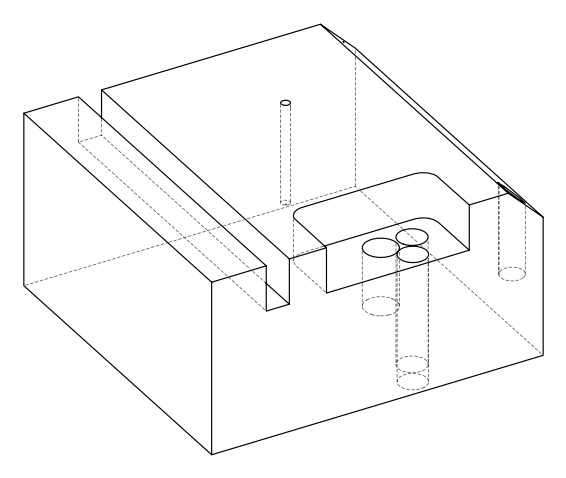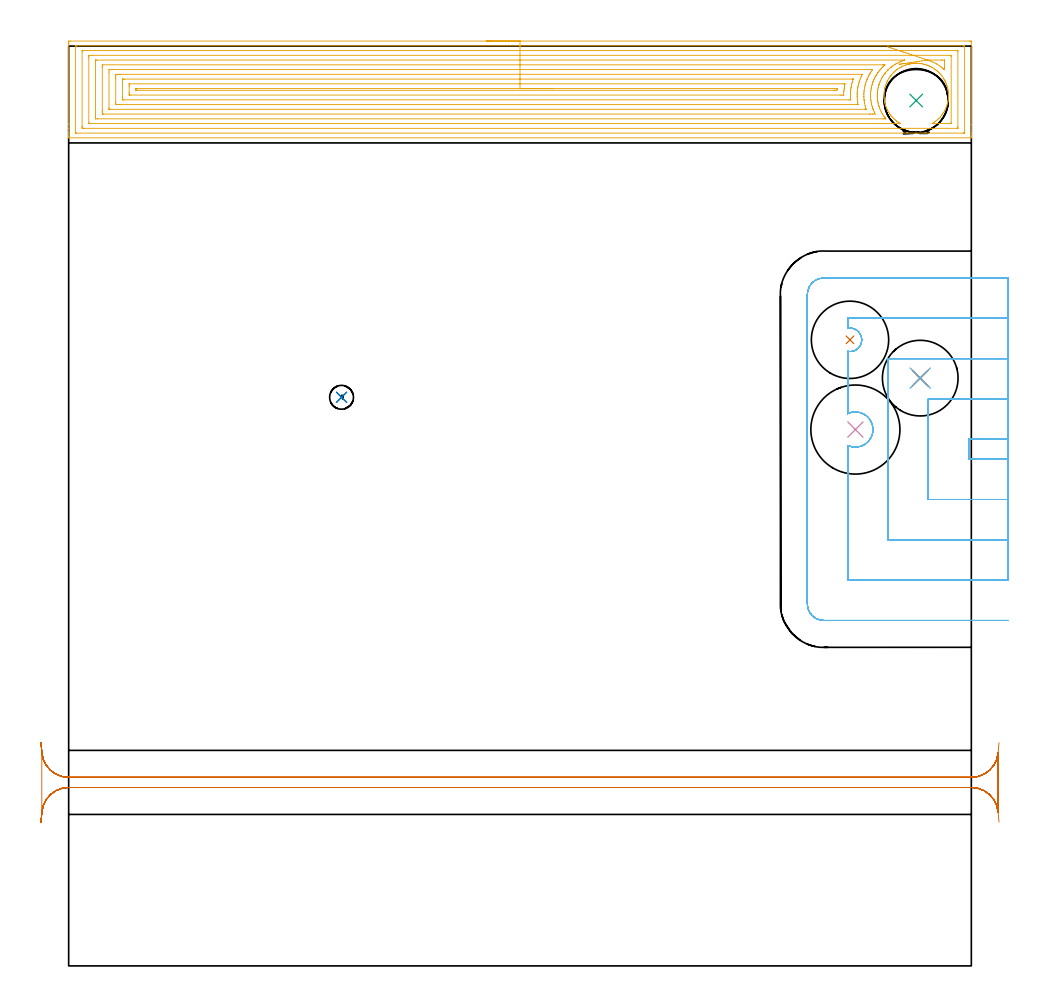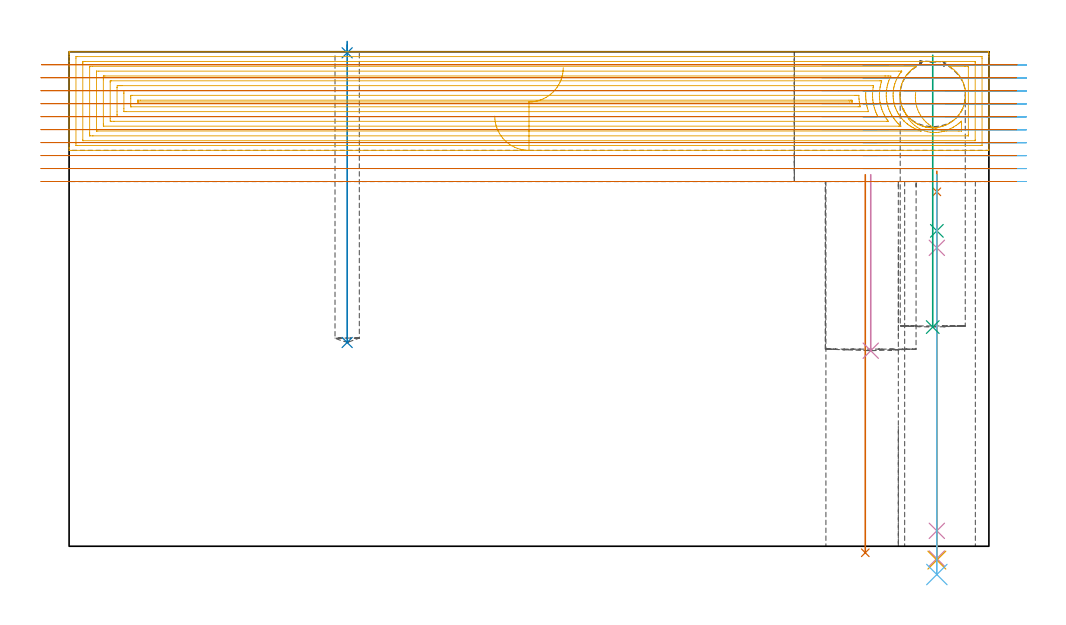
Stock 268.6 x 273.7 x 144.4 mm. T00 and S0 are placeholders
(PLAN: 13 operations, 10 tool changes, 60.7 min)
(1 SPOT_DRILL | STEP1HOLE | NXT0321_9005460120000 | 0.06 min | 4461 mm3)
(2 SPOT_DRILL_1 | STEP1POCKET | NXT0321_9005460120000 | 0.03 min | 0 mm3)
(3 DRILL_BLIND_HOLE_INTO_CENTER | STEP1HOLE | NXT0301_067 | 0.07 min | 818 mm3)
(4 GUN_DRILL_THROUGH_HOLE | STEP1HOLE | UGT0307_006 | 0.53 min | 5912 mm3)
(5 DRILL_TO_ENLARGE_THROUGH_HOLE | STEP1HOLE | NXT0301_104 | 0.46 min | 11009 mm3)
(6 DRILL_TO_ENLARGE_THROUGH_HOLE_1 | STEP1HOLE | UGT0301_054 | 0.48 min | 35181 mm3)
(7 INDEXABLE_INSERT_DRILL_THROUGH_HOLE_FROM_SOLID | STEP1HOLE_1 | NXT0302_017 | 0.45 min | 59961 mm3)
(8 DRILL_BLIND_HOLE_INTO_CENTER_1 | STEP1POCKET | NXT0301_042 | 0.35 min | 3310 mm3)
(9 INDEXABLE_INSERT_DRILL_BLIND_HOLE_FROM_SOLID | STEP1POCKET_1 | NXT0302_009 | 0.32 min | 22715 mm3)
(10 INDEXABLE_INSERT_DRILL_BLIND_HOLE_FROM_SOLID_1 | STEP1POCKET_2 | NXT0302_024 | 0.21 min | 47955 mm3)
(11 AREA_MILL | FG_CHAMFER_SURFACE | UGT0205_001 | 23.32 min | 107821 mm3)
(12 MILL_SLOT | SLOT_PARTIAL_RECTANGULAR | NXT0201_012 | Follow Part, ap 4, ae 75% | 22.09 min | 199423 mm3)
(13 MILL_RECTANGULAR_SLOT | SLOT_RECTANGULAR | NXT0201_012 | Follow Part, ap 4, ae 75% | 12.34 min | 193461 mm3)
(TOOL NXT0321_9005460120000 | NC Spot Drill, 142deg, 12mm, Carbide, Uncoated | D12 PA142 FL30 Z2)
(TOOL NXT0301_067 | Carbide Drill 9.6mm [860.1-0960-029A1-MM 2214] | D9.6 PA140 FL47 Z2)
(TOOL UGT0307_006 | Gun Drill 9 mm | D9 PA130 FL24 Z1)
(TOOL NXT0301_104 | Carbide Drill 14mm [860.1-1400-112A1-MM 2214] | D14 PA140 FL123 Z2)
(TOOL UGT0301_054 | Twist Drill 22.5 mm | D22.5 PA118 FL155 Z2)
(TOOL NXT0302_017 | Index. Insert Drill 23mm [880-D2300L25-05] | D23 PA176 FL115 Z2)
(TOOL NXT0301_042 | Carbide Drill 7.1mm [860.1-0710-057A1-MM 2214] | D7.1 PA140 FL85 Z2)
(TOOL NXT0302_009 | Index. Insert Drill 19mm [880-D1900L25-05] | D19 PA176 FL95 Z2)
(TOOL NXT0302_024 | Index. Insert Drill 26.5mm [880-D2650L32-03] | D26.5 PA176 FL80 Z2)
(TOOL UGT0205_001 | Chamfer Mill 20 x 3 x 45 deg. | D20 FL50 Z2)
(TOOL NXT0201_012 | ENDMILL 16mm [2P460-1600-NA 1630] | D16 FL38 Z6)
(OP 1 SPOT_DRILL)
G17 G21 G94 G90
T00 M6
G54
G17 G0 G90 X253.4 Y174.9 S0 M3
G43 Z154.4 H0
G94 G81 G98 Z103.5 F250. R109.5
G80
M5
M2
(OP 2 SPOT_DRILL_1)
G17 G21 G94 G90
T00 M6
G54
G17 G0 G90 X81.2 Y169.2 S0 M3
G43 Z154.4 H0
G94 G81 G98 Z144.094 F250. R147.4
G80
M5
M2
(OP 3 DRILL_BLIND_HOLE_INTO_CENTER)
G17 G21 G94 G90
T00 M6
G54
G17 G0 G90 X253.4 Y174.9 S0 M3
G43 Z154.4 H1
G94 G81 G98 Z92.1 F250. R108.5
G80
M5
M2
(OP 4 GUN_DRILL_THROUGH_HOLE)
G17 G21 G94 G90
T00 M6
G54
G17 G0 G90 X253.4 Y174.9 M8
G43 Z154.4 H0
Z102.668
S716 M3
G94 G1 Z87.139 F125. M26
G4 X.084
Z4.5 F250.
G4 X.084
Z-3.598 F125.
G4 X.084
M5
M9
G0 Z102.668
Z154.4
M2
(OP 5 DRILL_TO_ENLARGE_THROUGH_HOLE)
G17 G21 G94 G90
T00 M6
G54
G17 G0 G90 X253.4 Y174.9 S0 M3
G43 Z154.4 H1
G94 G73 G98 Z-4.048 F250. Q13.818 R108.5
G80
M5
M2
(OP 6 DRILL_TO_ENLARGE_THROUGH_HOLE_1)
G17 G21 G94 G90
T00 M6
G54
G17 G0 G90 X253.4 Y174.9 S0 M3
G43 Z154.4 H0
G94 G73 G98 Z-8.26 F250. Q19.127 R108.5
G80
M5
M2
(OP 7 INDEXABLE_INSERT_DRILL_THROUGH_HOLE_FROM_SOLID)
G17 G21 G94 G90
T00 M6
G54
G17 G0 G90 X232.5 Y186.3 S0 M3
G43 Z154.4 H1
G94 G81 G98 Z-1.902 F250. R108.5
G80
M5
M2
(OP 8 DRILL_BLIND_HOLE_INTO_CENTER_1)
G17 G21 G94 G90
T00 M6
G54
G17 G0 G90 X81.2 Y169.2 S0 M3
G43 Z154.4 H1
G94 G81 G98 Z59.5 F250. R146.4
G80
M5
M2
(OP 9 INDEXABLE_INSERT_DRILL_BLIND_HOLE_FROM_SOLID)
G17 G21 G94 G90
T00 M6
G54
G17 G0 G90 X252.2 Y257.5 S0 M3
G43 Z154.4 H1
G94 G81 G98 Z64. F250. R143.4
G80
M5
M2
(OP 10 INDEXABLE_INSERT_DRILL_BLIND_HOLE_FROM_SOLID_1)
G17 G21 G94 G90
T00 M6
G54
G17 G0 G90 X234.1 Y159.6 S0 M3
G43 Z154.4 H1
G94 G81 G98 Z57.1 F250. R108.5
G80
M5
M2
(OP 11 AREA_MILL)
G17 G21 G94 G90
T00 M6
G54
G17 G0 G90 X124.3 Y275.2 S1061 M3
G43 Z154.4 H0
Z125.6
G94 G1 X124.338 Z124.728 F250.
X124.452 Z123.863
X124.641 Z123.012
X124.903 Z122.18
X125.237 Z121.374
X125.64 Z120.6
X126.109 Z119.864
X126.64 Z119.172
X127.229 Z118.529
X127.872 Z117.94
X128.564 Z117.408
X129.3 Z116.94
X130.074 Z116.537
X130.88 Z116.203
X131.712 Z115.941
X132.564 Z115.752
X133.428 Z115.638
X134.3 Z115.6
X267.971
X268.279 Y275.197 Z115.602
X268.59 Y275.192 Z115.606
X268.6 Y274.877 Z115.92
Y250.287 Z140.508
Y247.878 Z142.917
Y247.154 Z143.646
Y246.877 Z143.922
X268.593 Y246.455 Z144.336
X268.59 Y246.403 Z144.388
X268.419 Y246.4 Z144.4
X0.182
X0.009 Y246.403 Z144.388
X0.005 Y246.422 Z144.369
X0.003 Y246.457 Z144.335
X0. Y246.877 Z143.922
Y247.154 Z143.646
Y247.878 Z142.917
Y249.132 Z141.665
Y250.552 Z140.244
Y274.348 Z116.449
X0.002 Y274.613 Z116.185
X0.008 Y275.192 Z115.606
X0.046 Y275.194 Z115.604
X0.629 Y275.2 Z115.6
X134.3
Y273.786 Z117.014
X266.247
X266.312 Y273.785 Z117.015
X266.44 Y273.779 Z117.021
X266.591 Y273.767 Z117.033
X266.593 Y273.722 Z117.078
X266.599 Y273.307 Z117.493
Y248.355 Z142.445
X266.593 Y247.878 Z142.922
X266.59 Y247.826 Z142.974
X266.376 Y247.818 Z142.982
X266.247 Y247.815 Z142.985
X266.183 Y247.814 Z142.986
X2.353 Y247.815 Z142.985
X2.224 Y247.818 Z142.982
X2.01 Y247.826 Z142.974
X2.007 Y247.878 Z142.922
X2.001 Y248.293 Z142.507
Y273.246 Z117.554
X2.007 Y273.722 Z117.078
X2.01 Y273.767 Z117.033
X2.161 Y273.779 Z117.021
X2.289 Y273.784 Z117.016
X2.353 Y273.786 Z117.014
X2.417
X134.3
Y272.372 Z118.428
X264.503 Y272.371 Z118.429
X264.557 Y272.37 Z118.43
X264.583 Y272.368 Z118.432
X264.588 Y272.366 Z118.434
X264.591 Y272.348 Z118.452
X264.599 Y272.143 Z118.657
X264.6 Y249.661 Z141.139
X264.599 Y249.457 Z141.343
X264.591 Y249.252 Z141.548
X264.588 Y249.234 Z141.566
X264.583 Y249.232 Z141.568
X264.557 Y249.23 Z141.57
X264.503 Y249.229 Z141.571
X264.395
X4.639
X4.205 Y249.231 Z141.569
X4.061 Y249.233 Z141.567
X4.018 Y249.235 Z141.565
X4.01 Y249.32 Z141.48
X4.005 Y249.456 Z141.344
X4.001 Y249.661 Z141.139
X4. Y249.865 Z140.935
X4.001 Y272.143 Z118.657
X4.009 Y272.348 Z118.452
X4.012 Y272.366 Z118.434
X4.017 Y272.368 Z118.432
X4.043 Y272.37 Z118.43
X4.097 Y272.371 Z118.429
X4.205
X134.3 Y272.372 Z118.428
Y270.957 Z119.843
X261.804
X262.531 Y270.955 Z119.845
X262.572 Y270.953 Z119.847
X262.589 Y270.951 Z119.849
X262.592 Y270.93 Z119.87
X262.596 Y270.821 Z119.979
X262.599 Y270.602 Z120.198
Y251.001 Z139.799
X262.596 Y250.78 Z140.02
X262.591 Y250.67 Z140.13
X262.589 Y250.649 Z140.151
X262.568 Y250.647 Z140.153
X262.513 Y250.645 Z140.155
X261.712 Y250.643 Z140.157
X261.621
X257.257
X257.209
X257.149 Y250.644 Z140.156
X256.934 Y250.65 Z140.15
X257.294 Y250.866 Z139.934
X257.677 Y251.123 Z139.677
X258.051 Y251.394 Z139.406
X258.486 Y251.754 Z139.046
X258.945 Y252.176 Z138.624
X259.381 Y252.642 Z138.158
X259.838 Y253.191 Z137.609
X260.081 Y253.53 Z137.27
X260.367 Y253.969 Z136.831
X260.631 Y254.417 Z136.383
X260.732 Y254.605 Z136.195
X261.048 Y255.305 Z135.495
X261.224 Y255.747 Z135.053
X261.372 Y256.193 Z134.607
X261.496 Y256.635 Z134.165
X261.603 Y257.081 Z133.719
X261.625 Y257.184 Z133.616
X261.688 Y257.576 Z133.224
X261.738 Y257.968 Z132.832
X261.775 Y258.412 Z132.388
X261.792 Y258.856 Z131.944
X261.788 Y259.3 Z131.5
X261.764 Y259.744 Z131.056
X261.719 Y260.188 Z130.612
X261.656 Y260.632 Z130.168
X261.625 Y260.816 Z129.984
X261.548 Y261.169 Z129.631
X261.458 Y261.519 Z129.281
X261.324 Y261.965 Z128.835
X261.169 Y262.407 Z128.393
X260.985 Y262.854 Z127.946
X260.818 Y263.217 Z127.583
X260.782 Y263.295 Z127.505
X260.732 Y263.395 Z127.404
X260.639 Y263.561 Z127.237
X260.573 Y263.675 Z127.117
X260.51 Y263.79 Z127.005
X260.431 Y263.919 Z126.879
X260.269 Y264.183 Z126.617
X259.838 Y264.808 Z125.988
X259.713 Y264.968 Z125.831
X259.632 Y265.07 Z125.729
X259.468 Y265.256 Z125.54
X259.296 Y265.454 Z125.345
X259.142 Y265.618 Z125.182
X258.945 Y265.827 Z124.973
X258.809 Y265.958 Z124.842
X258.469 Y266.261 Z124.539
X258.436 Y266.29 Z124.51
X258.051 Y266.606 Z124.192
X257.931 Y266.695 Z124.104
X257.725 Y266.845 Z123.953
X257.158 Y267.212 Z123.587
X256.795 Y267.416 Z123.38
X256.714 Y267.462 Z123.335
X256.264 Y267.695 Z123.104
X256.226 Y267.713 Z123.087
X256.182 Y267.733 Z123.066
X255.901 Y267.842 Z122.954
X255.676 Y267.93 Z122.866
X255.454 Y268.016 Z122.777
X255.371 Y268.049 Z122.746
X254.925 Y268.197 Z122.601
X254.477 Y268.318 Z122.479
X254.031 Y268.415 Z122.382
X253.584 Y268.492 Z122.307
X253.137 Y268.546 Z122.252
X252.989 Y268.557 Z122.239
X252.771 Y268.572 Z122.218
X252.69 Y268.579 Z122.214
X252.355 Y268.593 Z122.204
X252.292 Y268.591 Z122.205
X252.266 Y268.59 Z122.204
X252.24 Z122.203
X252.23 Y268.589 Z122.202
X252.172 Y268.588 Z122.205
X251.877 Y268.583 Z122.208
X251.797 Z122.213
X251.577 Y268.566 Z122.224
X251.349 Y268.553 Z122.242
X251.33 Y268.551 Z122.244
X250.983 Y268.511 Z122.283
X250.903 Y268.503 Z122.293
X250.455 Y268.431 Z122.367
X250.324 Y268.404 Z122.394
X250.186 Y268.375 Z122.422
X250.089 Y268.353 Z122.441
X250.009 Y268.337 Z122.458
X249.729 Y268.263 Z122.531
X249.642 Y268.241 Z122.554
X249.561 Y268.221 Z122.577
X249.552 Y268.219 Z122.58
X249.339 Y268.152 Z122.646
X249.116 Y268.083 Z122.715
X248.667 Y267.918 Z122.881
X248.223 Y267.736 Z123.064
X247.853 Y267.549 Z123.247
X247.77 Y267.507 Z123.29
X247.329 Y267.267 Z123.532
X246.996 Y267.062 Z123.738
X246.671 Y266.846 Z123.954
X246.435 Y266.671 Z124.127
X246.006 Y266.322 Z124.475
X245.589 Y265.958 Z124.842
X245.542 Y265.912 Z124.887
X245.146 Y265.497 Z125.301
X244.756 Y265.057 Z125.743
X244.724 Y265.017 Z125.783
X244.648 Y264.922 Z125.876
X244.568 Y264.81 Z125.984
X244.381 Y264.556 Z126.242
X244.13 Y264.183 Z126.617
X243.755 Y263.561 Z127.239
X243.62 Y263.295 Z127.505
X243.496 Y263.028 Z127.772
X243.415 Y262.854 Z127.946
X243.231 Y262.407 Z128.393
X243.076 Y261.965 Z128.835
X242.941 Y261.519 Z129.281
X242.861 Y261.22 Z129.58
X242.748 Y260.632 Z130.168
X242.681 Y260.188 Z130.612
X242.636 Y259.744 Z131.056
X242.612 Y259.3 Z131.5
X242.608 Y258.856 Z131.944
X242.625 Y258.412 Z132.388
X242.668 Y257.968 Z132.832
X242.803 Y257.081 Z133.719
X242.861 Y256.78 Z134.02
X243.029 Y256.193 Z134.607
X243.176 Y255.747 Z135.053
X243.348 Y255.305 Z135.495
X243.543 Y254.868 Z135.932
X243.766 Y254.417 Z136.383
X244.033 Y253.969 Z136.831
X244.317 Y253.53 Z137.27
X244.478 Y253.301 Z137.499
X244.648 Y253.078 Z137.722
X245.015 Y252.642 Z138.158
X245.272 Y252.362 Z138.438
X245.542 Y252.089 Z138.711
X245.91 Y251.754 Z139.046
X246.168 Y251.538 Z139.262
X246.435 Y251.328 Z139.472
X246.767 Y251.092 Z139.708
X247.106 Y250.866 Z139.934
X247.329 Y250.732 Z140.068
X247.406 Y250.686 Z140.114
X247.464 Y250.649 Z140.151
X247.406 Y250.645 Z140.155
X247.367 Y250.644 Z140.156
X247.32 Y250.643 Z140.157
X6.797
X6.069 Y250.645 Z140.155
X6.028 Y250.647 Z140.153
X6.011 Y250.649 Z140.151
X6.008 Y250.67 Z140.13
X6.004 Y250.779 Z140.021
X6.001 Y250.998 Z139.802
X6. Y270.151 Z120.649
X6.001 Y270.599 Z120.201
X6.004 Y270.821 Z119.979
X6.009 Y270.931 Z119.869
X6.011 Y270.951 Z119.849
X6.032 Y270.953 Z119.847
X6.087 Y270.955 Z119.845
X6.888 Y270.957 Z119.843
X6.979
X134.3
Y269.543 Z121.257
X248.633
X248.736 Y269.542 Z121.258
X248.808 Y269.539 Z121.261
X248.788 Y269.531 Z121.269
X248.615 Y269.474 Z121.326
X248.46 Y269.424 Z121.376
X248.301 Y269.373 Z121.427
X248.221 Y269.345 Z121.455
X248. Y269.266 Z121.534
X247.572 Y269.101 Z121.699
X247.503 Y269.074 Z121.726
X247.406 Y269.032 Z121.768
X246.954 Y268.825 Z121.975
X246.512 Y268.603 Z122.197
X246.363 Y268.523 Z122.277
X246.096 Y268.375 Z122.425
X245.797 Y268.197 Z122.603
X245.729 Y268.155 Z122.645
X245.618 Y268.083 Z122.717
X245.261 Y267.839 Z122.961
X244.786 Y267.484 Z123.316
X244.741 Y267.449 Z123.351
X244.724 Y267.435 Z123.365
X244.271 Y267.044 Z123.756
X243.83 Y266.644 Z124.156
X243.804 Y266.619 Z124.181
X243.779 Y266.593 Z124.207
X243.378 Y266.152 Z124.648
X242.975 Y265.701 Z125.099
X242.957 Y265.68 Z125.12
X242.936 Y265.653 Z125.147
X242.586 Y265.165 Z125.635
X242.348 Y264.81 Z125.99
X242.228 Y264.625 Z126.175
X242.042 Y264.323 Z126.477
X241.896 Y264.064 Z126.736
X241.821 Y263.919 Z126.881
X241.604 Y263.464 Z127.336
X241.412 Y263.028 Z127.772
X241.335 Y262.841 Z127.959
X241.148 Y262.34 Z128.46
X241.098 Y262.186 Z128.614
X241.083 Y262.137 Z128.663
X241.056 Y262.046 Z128.754
X240.932 Y261.578 Z129.222
X240.858 Y261.246 Z129.554
X240.763 Y260.738 Z130.062
X240.705 Y260.354 Z130.446
X240.662 Y259.948 Z130.852
X240.629 Y259.463 Z131.337
X240.62 Y259.098 Z131.702
X240.629 Y258.572 Z132.228
X240.653 Y258.174 Z132.626
X240.71 Y257.681 Z133.119
X240.785 Y257.151 Z133.649
X240.851 Y256.79 Z134.01
X240.922 Y256.463 Z134.337
X241.045 Y256.001 Z134.799
X241.076 Y255.899 Z134.901
X241.148 Y255.675 Z135.125
X241.4 Y255.008 Z135.792
X241.579 Y254.578 Z136.222
X241.806 Y254.116 Z136.684
X242.042 Y253.68 Z137.12
X242.325 Y253.225 Z137.575
X242.569 Y252.854 Z137.946
X242.936 Y252.348 Z138.452
X242.947 Y252.334 Z138.466
X243.003 Y252.267 Z138.533
X243.163 Y252.063 Z138.737
X243.143 Y252.061 Z138.739
X243.075 Y252.059 Z138.741
X242.936 Y252.058 Z138.742
X242.32 Y252.057 Z138.743
X8.676 Y252.058 Z138.742
X8.056 Y252.061 Z138.739
X8.022 Y252.064 Z138.736
X8.01 Y252.067 Z138.733
X8.004 Y252.113 Z138.687
X8.002 Y252.334 Z138.466
X8. Y253.008 Z137.792
X8.001 Y269.266 Z121.534
X8.003 Y269.434 Z121.366
X8.007 Y269.518 Z121.282
X8.009 Y269.533 Z121.267
X8.042 Y269.536 Z121.264
X8.12 Y269.539 Z121.261
X8.399 Y269.542 Z121.258
X134.3 Y269.543 Z121.257
Y268.129 Z122.671
X242.289 Y268.128 Z122.672
X242.627 Y268.125 Z122.675
X242.868 Y268.122 Z122.678
X242.909 Y268.117 Z122.683
X242.592 Y267.826 Z122.974
X242.226 Y267.484 Z123.316
X242.133 Y267.392 Z123.408
X242.042 Y267.298 Z123.502
X241.705 Y266.928 Z123.872
X241.406 Y266.593 Z124.207
X241.287 Y266.453 Z124.347
X241.148 Y266.282 Z124.518
X240.903 Y265.946 Z124.854
X240.732 Y265.701 Z125.099
X240.541 Y265.415 Z125.385
X240.253 Y264.964 Z125.836
X240.196 Y264.867 Z125.933
X240.164 Y264.81 Z125.99
X239.886 Y264.286 Z126.514
X239.71 Y263.919 Z126.881
X239.602 Y263.678 Z127.122
X239.359 Y263.106 Z127.694
X239.339 Y263.049 Z127.751
X239.331 Y263.028 Z127.772
X239.12 Y262.376 Z128.424
X239.051 Y262.137 Z128.663
X238.929 Y261.675 Z129.125
X238.84 Y261.246 Z129.554
X238.781 Y260.931 Z129.869
X238.699 Y260.354 Z130.446
X238.674 Y260.146 Z130.654
X238.627 Y259.463 Z131.337
X238.62 Y259.309 Z131.491
X238.628 Y258.572 Z132.228
X238.633 Y258.405 Z132.395
X238.704 Y257.681 Z133.119
X238.734 Y257.413 Z133.387
X238.837 Y256.79 Z134.01
X238.926 Y256.331 Z134.469
X239.043 Y255.899 Z134.901
X239.138 Y255.57 Z135.23
X239.305 Y255.062 Z135.738
X239.324 Y255.008 Z135.792
X239.359 Y254.913 Z135.887
X239.695 Y254.116 Z136.684
X239.995 Y253.483 Z137.317
X239.359 Y253.475 Z137.325
X239.111 Y253.473 Z137.327
X238.465 Y253.471 Z137.329
X238.219
X10.464 Y253.472 Z137.328
X10.216 Y253.473 Z137.327
X10.081 Y253.476 Z137.324
X10.02 Y253.478 Z137.322
X10.01 Y253.509 Z137.291
X10.003 Y253.685 Z137.115
X10.001 Y254.116 Z136.684
X10. Y254.579 Z136.221
Y267.484 Z123.316
X10.002 Y267.945 Z122.855
X10.008 Y268.1 Z122.7
X10.01 Y268.122 Z122.678
X10.021 Y268.124 Z122.676
X10.06 Y268.126 Z122.674
X10.141 Y268.128 Z122.672
X134.3 Y268.129 Z122.671
Y266.715 Z124.085
X238.833 Y266.714 Z124.086
X238.997 Y266.713 Z124.087
X239.127 Y266.709 Z124.091
X239.191 Y266.706 Z124.094
X239.187 Y266.698 Z124.103
X239.118 Y266.593 Z124.207
X238.856 Y266.203 Z124.597
X238.526 Y265.701 Z125.099
X238.503 Y265.664 Z125.136
X238.465 Y265.603 Z125.197
X238.181 Y265.094 Z125.706
X238.028 Y264.81 Z125.99
X237.878 Y264.504 Z126.296
X237.612 Y263.919 Z126.881
X237.599 Y263.891 Z126.909
X237.571 Y263.823 Z126.977
X237.355 Y263.243 Z127.557
X237.282 Y263.028 Z127.772
X237.135 Y262.571 Z128.229
X237.016 Y262.137 Z128.663
X236.947 Y261.867 Z128.933
X236.818 Y261.246 Z129.554
X236.796 Y261.127 Z129.673
X236.683 Y260.349 Z130.452
X236.677 Y260.293 Z130.507
X236.623 Y259.517 Z131.283
X236.622 Y259.463 Z131.337
X236.62 Y258.629 Z132.171
X236.623 Y258.572 Z132.228
X236.677 Y257.817 Z132.983
X236.69 Y257.681 Z133.119
X236.691 Y257.667 Z133.133
X236.819 Y256.79 Z134.01
X236.846 Y256.621 Z134.179
X237.008 Y255.899 Z134.901
X237.125 Y255.452 Z135.348
X237.262 Y255.008 Z135.792
X237.284 Y254.931 Z135.869
X237.293 Y254.897 Z135.903
X237.167 Y254.892 Z135.908
X236.922 Y254.887 Z135.913
X236.799 Y254.886 Z135.914
X12.375
X12.252
X12.13 Y254.889 Z135.911
X12.05 Y254.892 Z135.908
X12.009 Y254.899 Z135.901
X12.007 Y254.924 Z135.876
X12.004 Y255.008 Z135.792
X12.001 Y255.259 Z135.541
Y265.952 Z124.848
X12.01 Y266.593 Z124.207
X12.017 Y266.708 Z124.092
X12.133 Y266.712 Z124.088
X12.252 Y266.713 Z124.087
X13.024 Y266.715 Z124.085
X13.147
X134.3
Y265.301 Z125.499
X235.947 Y265.3 Z125.5
X236.078 Y265.298 Z125.502
X236.118 Y265.296 Z125.504
X236.128 Y265.294 Z125.506
X236.095 Y265.218 Z125.582
X236.015 Y265.041 Z125.759
X235.91 Y264.81 Z125.99
X235.871 Y264.723 Z126.077
X235.783 Y264.524 Z126.276
X235.607 Y264.094 Z126.706
X235.54 Y263.919 Z126.881
X235.368 Y263.442 Z127.358
X235.231 Y263.028 Z127.772
X235.15 Y262.767 Z128.033
X234.978 Y262.137 Z128.663
X234.96 Y262.066 Z128.734
X234.889 Y261.723 Z129.077
X234.812 Y261.322 Z129.478
X234.801 Y261.246 Z129.554
X234.705 Y260.538 Z130.262
X234.687 Y260.354 Z130.446
X234.638 Y259.713 Z131.087
X234.629 Y259.463 Z131.337
X234.623 Y258.837 Z131.963
X234.628 Y258.572 Z132.228
X234.672 Y257.897 Z132.903
X234.695 Y257.681 Z133.119
X234.792 Y256.886 Z133.914
X234.807 Y256.79 Z134.01
X234.875 Y256.35 Z134.45
X234.878 Y256.319 Z134.481
X234.877 Y256.309 Z134.491
X234.867 Y256.306 Z134.494
X234.782 Y256.303 Z134.497
X234.651 Y256.3 Z134.5
X15.427
X14.935 Y256.301 Z134.499
X14.53 Y256.302 Z134.498
X14.041 Y256.307 Z134.493
X14.004 Y256.79 Z134.01
X14.001 Y256.829 Z133.971
X14. Y263.919 Z126.881
X14.001 Y264.81 Z125.99
X14.002 Y264.849 Z125.951
X14.041 Y265.293 Z125.507
X14.446 Y265.297 Z125.503
X14.935 Y265.3 Z125.5
X15.337
X134.3 Y265.301 Z125.499
Y263.886 Z126.914
X233.133
X233.309 Y263.885 Z126.915
X233.396 Y263.883 Z126.917
X233.437 Y263.88 Z126.92
X233.442 Y263.877 Z126.923
X233.441 Y263.868 Z126.932
X233.423 Y263.802 Z126.998
X233.161 Y262.967 Z127.833
X233.1 Y262.744 Z128.056
X232.98 Y262.257 Z128.543
X232.955 Y262.137 Z128.663
X232.836 Y261.51 Z129.29
X232.795 Y261.246 Z129.554
X232.724 Y260.729 Z130.071
X232.686 Y260.354 Z130.446
X232.651 Y259.912 Z130.888
X232.629 Y259.463 Z131.337
X232.623 Y259.048 Z131.752
X232.628 Y258.572 Z132.228
X232.65 Y258.13 Z132.67
X232.66 Y257.97 Z132.83
X232.667 Y257.833 Z132.967
X232.669 Y257.738 Z133.062
X232.667 Y257.719 Z133.081
X232.662 Y257.718 Z133.082
X232.637 Y257.716 Z133.084
X232.206 Y257.714 Z133.086
X16.282
X16.078 Y257.716 Z133.084
X16.028 Y257.718 Z133.082
X16.011 Y257.72 Z133.08
X16.008 Y257.737 Z133.063
X16.005 Y257.806 Z132.994
X16. Y258.401 Z132.399
Y258.572 Z132.228
Y263.028 Z127.772
X16.002 Y263.747 Z127.053
X16.007 Y263.851 Z126.949
X16.01 Y263.877 Z126.923
X16.026 Y263.879 Z126.921
X16.077 Y263.882 Z126.918
X16.293 Y263.885 Z126.915
X16.723 Y263.886 Z126.914
X134.3
Y262.472 Z128.328
X230.418 Y262.471 Z128.329
X230.979 Y262.469 Z128.331
X230.982 Y262.466 Z128.334
X230.989 Y262.459 Z128.341
X230.932 Y262.137 Z128.663
X230.855 Y261.701 Z129.099
X230.785 Y261.246 Z129.554
X230.741 Y260.924 Z129.876
X230.682 Y260.354 Z130.446
X230.661 Y260.113 Z130.687
X230.614 Y259.197 Z131.603
X230.609 Y259.146 Z131.654
X230.601 Y259.134 Z131.666
X230.585 Y259.133 Z131.667
X230.418 Y259.13 Z131.67
X229.86 Y259.128 Z131.672
X229.524
X18.511
X18.175 Y259.13 Z131.67
X18.079 Y259.132 Z131.668
X18.023 Y259.135 Z131.665
X18.009 Y259.141 Z131.659
X18.008 Y259.158 Z131.642
X18.003 Y259.294 Z131.506
X18.001 Y259.463 Z131.337
X18. Y259.973 Z130.827
Y261.755 Z129.045
X18.001 Y262.137 Z128.663
X18.004 Y262.392 Z128.408
X18.008 Y262.454 Z128.346
X18.01 Y262.465 Z128.335
X18.024 Y262.467 Z128.333
X18.063 Y262.47 Z128.33
X18.175 Y262.472 Z128.328
X134.3
Y261.058 Z129.742
X227.924
X228.442 Y261.056 Z129.744
X228.63 Y261.053 Z129.747
X228.712 Y261.051 Z129.749
X228.731 Y261.041 Z129.759
X228.728 Y260.972 Z129.828
X228.722 Y260.895 Z129.905
X228.709 Y260.801 Z129.999
X228.701 Y260.761 Z130.039
X228.63 Y260.549 Z130.251
X228.439 Y260.545 Z130.255
X228.253 Y260.544 Z130.256
X227.736 Y260.542 Z130.258
X20.817
X20.3 Y260.544 Z130.256
X20.107 Y260.546 Z130.254
X20.018 Y260.549 Z130.251
X20.01 Y260.578 Z130.222
X20.003 Y260.65 Z130.15
X20.004 Y260.775 Z130.025
X20.01 Y260.991 Z129.809
X20.02 Y261.052 Z129.748
X20.032 Y261.054 Z129.746
X20.07 Y261.056 Z129.744
X20.229 Y261.058 Z129.742
X20.3
X134.3
X135.172 Z129.78
X136.037 Z129.894
X136.888 Z130.083
X137.72 Z130.345
X138.526 Z130.679
X139.3 Z131.082
X140.036 Z131.551
X140.728 Z132.082
X141.371 Z132.671
X141.961 Z133.314
X142.492 Z134.006
X142.96 Z134.742
X143.363 Z135.516
X143.697 Z136.322
X143.959 Z137.154
X144.148 Z138.006
X144.262 Z138.871
X144.3 Z139.742
G0 Z154.4
X247.227 Y268.304
Z132.602
G1 X247.14 Y268.291 Z131.734
X247.128 Y268.29 Z130.862
X247.191 Y268.299 Z129.992
X247.328 Y268.319 Z129.13
X247.54 Y268.35 Z128.285
X247.824 Y268.392 Z127.461
X248.177 Y268.445 Z126.665
X248.598 Y268.507 Z125.903
X249.083 Y268.578 Z125.182
X249.629 Y268.659 Z124.506
X250.23 Y268.748 Z123.88
X250.883 Y268.844 Z123.31
X251.583 Y268.947 Z122.8
X252.325 Y269.057 Z122.353
X253.102 Y269.171 Z121.973
X253.908 Y269.291 Z121.663
X254.739 Y269.413 Z121.425
X255.586 Y269.538 Z121.262
X255.596 Y269.54 Z121.26
X255.688 Y269.542 Z121.258
X256.218 Y269.543 Z121.257
X259.646
X259.924
X260.544 Y269.539 Z121.261
X260.578 Y269.536 Z121.264
X260.59 Y269.533 Z121.267
X260.596 Y269.487 Z121.313
X260.598 Y269.266 Z121.534
X260.599 Y267.484 Z123.316
X260.598 Y267.264 Z123.536
X260.59 Y266.881 Z123.919
X260.57 Y266.661 Z124.139
X260.397 Y266.816 Z123.984
X260.265 Y266.932 Z123.868
X259.924 Y267.226 Z123.574
X259.609 Y267.484 Z123.316
X259.03 Y267.909 Z122.891
X258.293 Y268.375 Z122.425
X258.136 Y268.468 Z122.332
X257.922 Y268.588 Z122.212
X257.242 Y268.925 Z121.875
X256.348 Y269.285 Z121.515
X256.317 Y269.297 Z121.503
X255.586 Y269.538 Z121.262
X254.786 Y269.803 Z121.037
X253.971 Y270.073 Z120.886
X253.146 Y270.347 Z120.81
X252.318 Y270.621 Z120.811
X251.493 Y270.895 Z120.887
X250.678 Y271.165 Z121.039
X249.878 Y271.43 Z121.266
X249.1 Y271.688 Z121.564
X248.35 Y271.937 Z121.934
X247.633 Y272.175 Z122.37
X246.955 Y272.399 Z122.871
X246.321 Y272.609 Z123.432
X245.735 Y272.803 Z124.049
X245.203 Y272.98 Z124.718
X244.729 Y273.137 Z125.433
X244.315 Y273.274 Z126.189
X243.966 Y273.39 Z126.98
X243.683 Y273.484 Z127.8
G0 Z154.4
M5
M2
(OP 12 MILL_SLOT)
G17 G21 G94 G90
T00 M6
G54
G17 G0 G90 X279.6 Y156.7 S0 M3
G43 Z154.4 H1
Z140.61
G94 G1 X276.6 F250.
X267.8 F500.
Y150.8
X276.6
X279.6 F250.
Y168.7
X276.6
X255.8 F500.
Y138.8
X276.6
X279.6 F250.
Y180.7
X276.6
X243.8 F500.
Y126.8
X276.6
X279.6 F250.
Y192.7
X276.6
X231.8 F500.
Y189.725
G2 X233.15 Y189.736 R3.502
X235.8 Y187.45 R3.504
X235.64 Y184.758 R3.508
X235.388 Y184.328 R3.505
X231.8 Y182.877 R3.523
G1 Y164.316
G2 X238.462 Y162.518 R5.249
X238.083 Y156.185 R5.251
X231.8 Y154.883 R5.257
G1 Y114.8
X276.6
X279.6 F250.
Y204.7
X276.6
X224.7 F500.
G3 X219.8 Y199.8 R4.9
G1 Y107.7
G3 X224.7 Y102.8 R4.9
G1 X276.6
X279.6 F250.
G0 Y156.7 Z136.82
G1 X276.6
X267.8 F500.
Y150.8
X276.6
X279.6 F250.
Y168.7
X276.6
X255.8 F500.
Y138.8
X276.6
X279.6 F250.
Y180.7
X276.6
X243.8 F500.
Y126.8
X276.6
X279.6 F250.
Y192.7
X276.6
X231.8 F500.
Y189.725
G2 X233.149 Y189.736 R3.502
X235.814 Y187.408 R3.504
X235.647 Y184.772 R3.508
X235.337 Y184.256 R3.507
X231.8 Y182.877 R3.523
G1 Y164.316
G2 X235.112 Y164.748 R5.249
X239.345 Y159.504 R5.257
X238.79 Y157.249 R5.251
X234.031 Y154.354 R5.265
X231.8 Y154.883 R5.263
G1 Y114.8
X276.6
X279.6 F250.
Y204.7
X276.6
X224.7 F500.
G3 X219.8 Y199.8 R4.9
G1 Y107.7
G3 X224.7 Y102.8 R4.9
G1 X276.6
X279.6 F250.
G0 Y156.7 Z133.03
G1 X276.6
X267.8 F500.
Y150.8
X276.6
X279.6 F250.
Y168.7
X276.6
X255.8 F500.
Y138.8
X276.6
X279.6 F250.
Y180.7
X276.6
X243.8 F500.
Y126.8
X276.6
X279.6 F250.
Y192.7
X276.6
X231.8 F500.
Y189.726
G2 X232.827 Y189.782 R3.501
X235.702 Y184.891 R3.504
X231.8 Y182.875 R3.507
G1 Y164.316
G2 X235.222 Y164.725 R5.25
X239.217 Y158.434 R5.257
X239.072 Y157.92 R5.244
X234.379 Y154.362 R5.265
X231.8 Y154.883 R5.255
G1 Y114.8
X276.6
X279.6 F250.
Y204.7
X276.6
X224.7 F500.
G3 X219.8 Y199.8 R4.9
G1 Y107.7
G3 X224.7 Y102.8 R4.9
G1 X276.6
X279.6 F250.
G0 Y156.7 Z129.24
G1 X276.6
X267.8 F500.
Y150.8
X276.6
X279.6 F250.
Y168.7
X276.6
X255.8 F500.
Y138.8
X276.6
X279.6 F250.
Y180.7
X276.6
X243.8 F500.
Y126.8
X276.6
X279.6 F250.
Y192.7
X276.6
X231.8 F500.
Y189.726
G2 X232.827 Y189.782 R3.502
X235.702 Y184.891 R3.504
X231.8 Y182.875 R3.507
G1 Y164.316
G2 X238.462 Y162.518 R5.25
X238.278 Y156.425 R5.249
X232.882 Y154.497 R5.255
X231.8 Y154.883 R5.27
G1 Y114.8
X276.6
X279.6 F250.
Y204.7
X276.6
X224.7 F500.
G3 X219.8 Y199.8 R4.9
G1 Y107.7
G3 X224.7 Y102.8 R4.9
G1 X276.6
X279.6 F250.
G0 Y156.7 Z125.45
G1 X276.6
X267.8 F500.
Y150.8
X276.6
X279.6 F250.
Y168.7
X276.6
X255.8 F500.
Y138.8
X276.6
X279.6 F250.
Y180.7
X276.6
X243.8 F500.
Y126.8
X276.6
X279.6 F250.
Y192.7
X276.6
X231.8 F500.
Y189.726
G2 X232.827 Y189.782 R3.502
X235.702 Y184.891 R3.504
X231.8 Y182.875 R3.507
G1 Y164.316
G2 X238.462 Y162.518 R5.25
X238.237 Y156.372 R5.249
X233.587 Y154.379 R5.254
X231.8 Y154.883 R5.27
G1 Y114.8
X276.6
X279.6 F250.
Y204.7
X276.6
X224.7 F500.
G3 X219.8 Y199.8 R4.9
G1 Y107.7
G3 X224.7 Y102.8 R4.9
G1 X276.6
X279.6 F250.
G0 Y156.7 Z121.66
G1 X276.6
X267.8 F500.
Y150.8
X276.6
X279.6 F250.
Y168.7
X276.6
X255.8 F500.
Y138.8
X276.6
X279.6 F250.
Y180.7
X276.6
X243.8 F500.
Y126.8
X276.6
X279.6 F250.
Y192.7
X276.6
X231.8 F500.
Y189.724
G2 X233.337 Y189.695 R3.512
X235.712 Y187.675 R3.504
X235.618 Y184.715 R3.508
X235.158 Y184.029 R3.507
X231.8 Y182.876 R3.514
G1 Y164.316
X231.892 Y164.359
G2 X238.462 Y162.518 R5.269
X239.078 Y161.262 R5.244
X238.044 Y156.14 R5.251
X233.648 Y154.373 R5.254
X231.8 Y154.883 R5.269
G1 Y114.8
X276.6
X279.6 F250.
Y204.7
X276.6
X224.7 F500.
G3 X219.8 Y199.8 R4.9
G1 Y107.7
G3 X224.7 Y102.8 R4.9
G1 X276.6
X279.6 F250.
G0 Y156.7 Z117.87
G1 X276.6
X267.8 F500.
Y150.8
X276.6
X279.6 F250.
Y168.7
X276.6
X255.8 F500.
Y138.8
X276.6
X279.6 F250.
Y180.7
X276.6
X243.8 F500.
Y126.8
X276.6
X279.6 F250.
Y192.7
X276.6
X231.8 F500.
Y189.724
G2 X233.458 Y189.663 R3.512
X235.05 Y188.691 R3.501
X235.713 Y184.918 R3.508
X235.249 Y184.14 R3.502
X231.8 Y182.876 R3.514
G1 Y164.316
G2 X238.462 Y162.518 R5.269
X239.062 Y161.308 R5.244
X238.207 Y156.334 R5.251
X231.8 Y154.883 R5.257
G1 Y114.8
X276.6
X279.6 F250.
Y204.7
X276.6
X224.7 F500.
G3 X219.8 Y199.8 R4.9
G1 Y107.7
G3 X224.7 Y102.8 R4.9
G1 X276.6
X279.6 F250.
G0 Y156.7 Z114.08
G1 X276.6
X267.8 F500.
Y150.8
X276.6
X279.6 F250.
Y168.7
X276.6
X255.8 F500.
Y138.8
X276.6
X279.6 F250.
Y180.7
X276.6
X243.8 F500.
Y126.8
X276.6
X279.6 F250.
Y192.7
X276.6
X231.8 F500.
Y189.726
G2 X232.838 Y189.781 R3.5
X235.884 Y185.418 R3.503
X235.795 Y185.127 R3.501
X235.109 Y183.973 R3.502
X231.8 Y182.874 R3.505
G1 Y164.317
G2 X237.168 Y163.857 R5.249
X238.46 Y162.52 R5.249
X238.082 Y156.183 R5.251
X231.8 Y154.883 R5.257
G1 Y114.8
X276.6
X279.6 F250.
Y204.7
X276.6
X224.7 F500.
G3 X219.8 Y199.8 R4.9
G1 Y107.7
G3 X224.7 Y102.8 R4.9
G1 X276.6
X279.6 F250.
G0 Y156.7 Z110.29
G1 X276.6
X267.8 F500.
Y150.8
X276.6
X279.6 F250.
Y168.7
X276.6
X255.8 F500.
Y138.8
X276.6
X279.6 F250.
Y180.7
X276.6
X243.8 F500.
Y126.8
X276.6
X279.6 F250.
Y192.7
X276.6
X231.8 F500.
Y189.726
G2 X232.838 Y189.781 R3.5
X234.158 Y189.377 R3.503
X235.893 Y185.455 R3.504
X235.698 Y184.883 R3.503
G1 X235.665 Y184.809
G2 X231.8 Y182.875 R3.507
G1 Y164.316
G2 X237.261 Y163.788 R5.249
X238.46 Y162.52 R5.249
X236.484 Y154.925 R5.251
X236.284 Y154.828 R5.251
X231.8 Y154.883 R5.266
G1 Y114.8
X276.6
X279.6 F250.
Y204.7
X276.6
X224.7 F500.
G3 X219.8 Y199.8 R4.9
G1 Y107.7
G3 X224.7 Y102.8 R4.9
G1 X276.6
X279.6 F250.
G0 Y156.7 Z106.5
G1 X276.6
X267.8 F500.
Y150.8
X276.6
X279.6 F250.
Y168.7
X276.6
X255.8 F500.
Y138.8
X276.6
X279.6 F250.
Y180.7
X276.6
X243.8 F500.
Y126.8
X276.6
X279.6 F250.
Y192.7
X276.6
X231.8 F500.
Y189.726
G2 X232.827 Y189.782 R3.501
X235.702 Y184.891 R3.504
X231.8 Y182.875 R3.507
G1 Y164.316
G2 X238.462 Y162.518 R5.25
X237.999 Y156.09 R5.251
X233.186 Y154.434 R5.255
X231.8 Y154.883 R5.266
G1 Y114.8
X276.6
X279.6 F250.
Y204.7
X276.6
X224.7 F500.
G3 X219.8 Y199.8 R4.9
G1 Y107.7
G3 X224.7 Y102.8 R4.9
G1 X276.6
X279.6 F250.
G0 Z154.4
M5
M2
(OP 13 MILL_RECTANGULAR_SLOT)
G17 G21 G94 G90
T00 M6
G54
G17 G0 G90 X276.83 Y66.396 S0 M3
G43 Z154.4 H1
Z140.61
G94 G1 X276.57 Y63.408 F250.
G2 X268.6 Y56.1 R8. F500.
G1 X0.
G2 X-7.97 Y63.408 R8.
G1 X-8.
Y45.792
X-7.97
G2 X0. Y53.1 R8.
G1 X268.6
G2 X276.57 Y45.792 R8.
G1 X276.83 Y42.804 F250.
G0 Z154.4
X-8.23 Y42.803
Z136.82
G1 X-7.97 Y45.792
G2 X0. Y53.1 R8. F500.
G1 X268.6
G2 X276.57 Y45.792 R8.
G1 X276.6
Y63.408
X276.57
G2 X268.6 Y56.1 R8.
G1 X0.
G2 X-7.97 Y63.408 R8.
G1 X-8.23 Y66.397 F250.
G0 Y42.803 Z133.03
G1 X-7.97 Y45.792
G2 X0. Y53.1 R8. F500.
G1 X268.6
G2 X276.57 Y45.792 R8.
G1 X276.6
Y63.408
X276.57
G2 X268.6 Y56.1 R8.
G1 X0.
G2 X-7.97 Y63.408 R8.
G1 X-8.23 Y66.397 F250.
G0 Y42.803 Z129.24
G1 X-7.97 Y45.792
G2 X0. Y53.1 R8. F500.
G1 X268.6
G2 X276.57 Y45.792 R8.
G1 X276.6
Y63.408
X276.57
G2 X268.6 Y56.1 R8.
G1 X0.
G2 X-7.97 Y63.408 R8.
G1 X-8.23 Y66.397 F250.
G0 Y42.803 Z125.45
G1 X-7.97 Y45.792
G2 X0. Y53.1 R8. F500.
G1 X268.6
G2 X276.57 Y45.792 R8.
G1 X276.6
Y63.408
X276.57
G2 X268.6 Y56.1 R8.
G1 X0.
G2 X-7.97 Y63.408 R8.
G1 X-8.23 Y66.397 F250.
G0 Y42.803 Z121.66
G1 X-7.97 Y45.792
G2 X0. Y53.1 R8. F500.
G1 X268.6
G2 X276.57 Y45.792 R8.
G1 X276.6
Y63.408
X276.57
G2 X268.6 Y56.1 R8.
G1 X0.
G2 X-7.97 Y63.408 R8.
G1 X-8.23 Y66.397 F250.
G0 Y42.803 Z117.87
G1 X-7.97 Y45.792
G2 X0. Y53.1 R8. F500.
G1 X268.6
G2 X276.57 Y45.792 R8.
G1 X276.6
Y63.408
X276.57
G2 X268.6 Y56.1 R8.
G1 X0.
G2 X-7.97 Y63.408 R8.
G1 X-8.23 Y66.397 F250.
G0 Y42.803 Z114.08
G1 X-7.97 Y45.792
G2 X0. Y53.1 R8. F500.
G1 X268.6
G2 X276.57 Y45.792 R8.
G1 X276.6
Y63.408
X276.57
G2 X268.6 Y56.1 R8.
G1 X0.
G2 X-7.97 Y63.408 R8.
G1 X-8.23 Y66.397 F250.
G0 Y42.803 Z110.29
G1 X-7.97 Y45.792
G2 X0. Y53.1 R8. F500.
G1 X268.6
G2 X276.57 Y45.792 R8.
G1 X276.6
Y63.408
X276.57
G2 X268.6 Y56.1 R8.
G1 X0.
G2 X-7.97 Y63.408 R8.
G1 X-8.23 Y66.397 F250.
G0 Y42.803 Z106.5
G1 X-7.97 Y45.792
G2 X0. Y53.1 R8. F500.
G1 X268.6
G2 X276.57 Y45.792 R8.
G1 X276.6
Y63.408
X276.57
G2 X268.6 Y56.1 R8.
G1 X0.
G2 X-7.97 Y63.408 R8.
G1 X-8.23 Y66.397 F250.
G0 Z154.4
M5
M2
